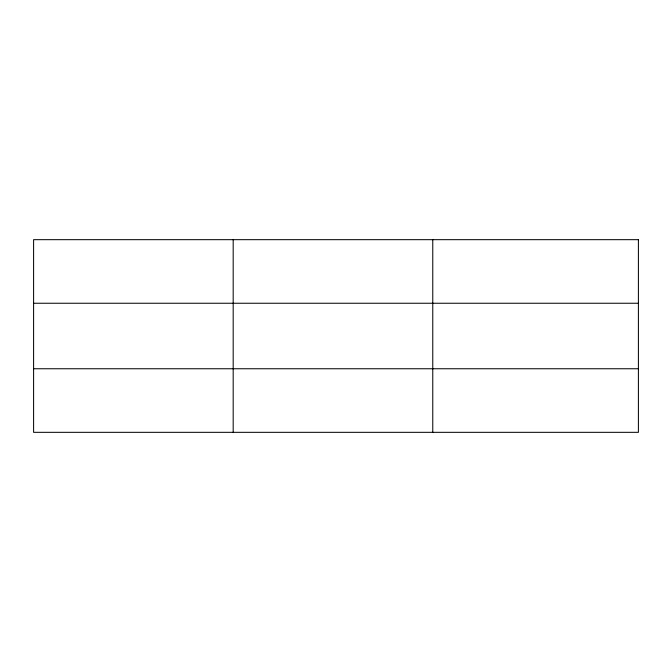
<?xml version="1.0" encoding="UTF-8"?>
<svg xmlns="http://www.w3.org/2000/svg" width="672" height="672" viewBox="0 0 672 672"><rect width="100%" height="100%" fill="white"/><g stroke="black" fill="none" stroke-linecap="round" stroke-linejoin="round"><path stroke-width="1.01" d="M233.184 432.331L233.184 239.669M432.768 432.331L432.768 239.669M33.6 303.248L638.4 303.248M33.6 368.752L638.4 368.752M638.4 239.669L638.4 432.331L33.6 432.331L33.6 239.669L638.4 239.669"/></g></svg>
